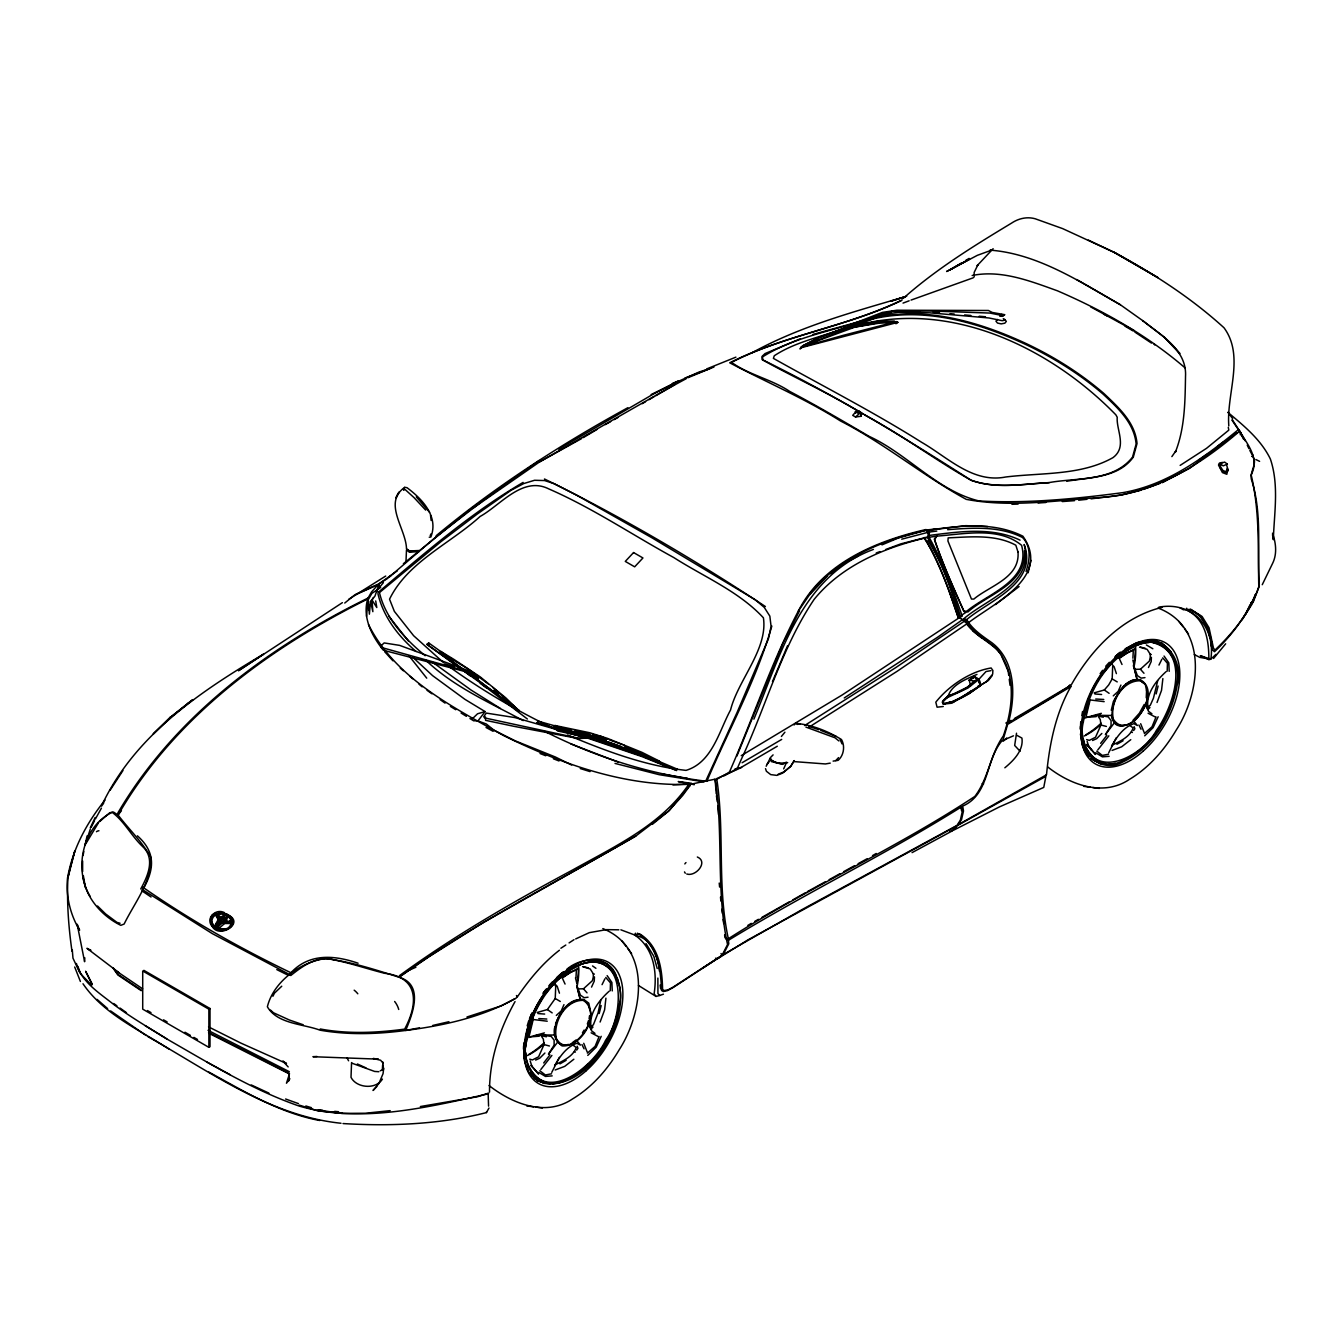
<?xml version="1.0" encoding="UTF-8"?>
<svg xmlns="http://www.w3.org/2000/svg" width="1343" height="1343" viewBox="0 0 1343 1343"><rect width="100%" height="100%" fill="white"/><g stroke="black" fill="none" stroke-linecap="round" stroke-linejoin="round"><path stroke-width="1.5" d="M208.87 1047.339L208.87 1009.181L210.012 1008.526L210.012 1046.684L208.87 1047.339L142.711 1009.147L142.711 970.989L208.87 1009.181M379.213 586.102L378.122 584.625L371.575 591.91L368.083 598.021L369.392 614.171L370.5 601.479L374.949 596.107L379.162 583.718L397.36 570.809M488.567 1106.145L488.197 1094.679M366.521 616.353L368.083 600.019L371.843 593.421L380.657 587.445M105.039 800.109C87.379 821.983 73.445 847.399 68.073 875.216C66.579 900.448 68.426 926.234 72.002 951.28M489.524 1092.111C489.288 1060.248 499.613 1029.208 515.04 1001.593M860.964 416.28L860.527 412.838L856.868 410.723L852.704 415.356L855.541 416.985L860.964 416.28L860.745 412.402L859.419 411.277L856.868 410.723L855.625 413.191M610.242 990.765L610.494 982.908L605.76 977.435M1167.185 671.181L1167.436 663.324L1162.702 657.852M67.586 877.315C65.656 895.663 70.138 914.449 79.606 930.246L77.172 924.219L84.592 961.706L84.81 957.811M525.751 1047.104L527.799 1031.139L534.732 1011.95M1112.659 666.716L1112.172 678.903L1108.68 684.964L1104.315 689.983L1094.125 692.887M351.564 1062.565L351.01 1077.321C356.449 1088.115 375.922 1089.811 382.419 1079.101M343.036 1123.554C390.813 1126.441 439.933 1124.36 486.435 1112.592L486.468 1111.769M405.989 561.727L406.476 550.009L409.414 552.208L419.05 551.57M537.183 1012.471L547.373 1009.567L555.247 998.487L555.717 986.282L553.635 983.126M1228.811 425.916C1226.293 393.784 1244.894 356.096 1224.01 327.776C1191.174 297.894 1153.704 273.67 1114.724 252.618L1157.918 277.598L1114.254 252.383M523.72 1043.041L524.005 1058.939M1080.41 728.712L1080.746 721.711M594.462 976.881L594.244 981.129L591.541 987.105M1151.404 657.298L1151.186 661.562L1148.466 667.521M575.979 977.771L576.315 971.274M1132.904 658.188L1133.24 651.691M142.123 890.829C154.445 870.13 156.325 852.687 137.406 835.816M1024.44 550.714C1026.841 584.121 988.079 593.841 967.816 612.022M847.92 325.745L849.699 326.668L884.214 313.104L892.994 311.19L929.91 310.955L989.976 313.07L1003.255 315.739L1004.799 314.698L992.292 312.466L988.381 310.485L896.839 310.233L882.301 312.399L847.92 325.745L847.819 327.155L849.599 328.078L884.114 314.531L898.081 312.248L929.608 312.818L988.935 317.972L1002.18 320.692L1004.245 320.272L1004.715 319.399L1003.271 318.694M849.599 328.078L849.699 326.668M605.928 998.168L604.585 1009.953L600.103 1022.04M1162.87 678.584L1161.527 690.369L1157.045 702.473M82.628 860.997L82.628 871.59M1186.725 608.211L1186.557 609.991C1205.829 619.274 1208.901 640.611 1208.868 659.581L1210.798 659.245L1200.289 655.636L1208.868 659.581M289.433 1073.326L288.443 1081.3L289.282 1075.072M383.729 1068.172L383.04 1073.695L378.944 1083.448L373.052 1090.482L376.795 1086.554M1070.824 686.626L1007.636 724.381L1003.187 739.456C984.99 758.745 990.328 794.149 962.696 806.085L963.485 811.004L961.554 819.549L958.163 824.736L1046.499 774.793C1049.487 744.274 1055.548 713.586 1070.824 686.626L1070.673 686.021M225.641 918.998C225.12 915.792 218.959 921.399 217.684 915.204L217.919 913.307C222.972 911.863 229.435 914.936 231.114 920.106L228.511 921.466L224.801 920.475L226.732 917.051L226.849 915.523L225.339 914.65L219.832 917.605M589.09 1018.934L589.543 1015.711M1146.25 697.756L1146.603 689.916M215.468 925.982L217.465 927.14L223.727 921.869L228.545 922.809L231.416 921.936C228.898 939.042 199.016 921.382 216.508 913.324L216.525 916.816L218.791 920.14L216.156 915.657L216.508 913.324M586.505 737.727L641.971 756.596L676.62 770.563L676.855 768.985L646.184 755.941M1016.517 733.211L1014.67 745.483L1020.092 751.257M528.789 1037.703L533.272 1019.203M1085.732 718.119L1090.197 699.636M289.282 1074.45L286.462 1083.23L289.887 1078.748M600.757 1000.35L598.055 1012.991L593.371 1024.793L590.954 1026.64L588.704 1023.467M1157.7 680.783L1153.436 698.226L1150.313 705.209L1147.896 707.056M601.16 1005.588L599.213 1013.495M1158.102 686.021L1156.155 693.928M605.827 740.513C602.419 732.304 586.354 736.686 578.799 735.863L514.94 717.582L486.284 713.083L483.749 716.658L484.571 717.901L578.195 738.146L595.856 737.391L605.827 740.513L592.968 737.559L578.816 738.616L514.067 726.345L485.612 720.352L485.394 716.843M1081.82 715.584L1082.542 711.488M554.844 1026.959C552.258 1035.369 557.714 1048.816 568.341 1044.367M977.939 686.139L980.508 685.215L980.222 682.294L978.98 679.222L974.212 676.469L978.51 679.692L980.021 685.601C969.73 693.945 956.988 701.936 943.776 703.665L943.239 701.533L949.031 695.875M1083.264 719.73L1087.897 701.08M1111.265 710.229L1113.364 701.55L1115.949 696.832M1046.147 774.877L1043.763 787.418L999.343 806.942L953.161 830.427L957.609 825.441L1045.089 776.774M83.065 855.508L83.837 851.428M83.065 876.677C85.683 897.98 102.303 916.279 120.803 925.327L124.127 924.051C134.367 903.016 151.826 881.73 150.987 857.657C142.341 841.876 128.878 829.303 118.066 815.016C174.221 717.615 268.533 648.316 367.697 599.012C362.224 617.528 371.944 635.91 383.208 650.096M605.71 740.111L605.995 738.734M231.416 921.936L230.912 925.948M771.839 626.023C756.411 679.894 728.729 729.736 706.838 781.307C650.465 774.508 595.587 757.2 544.973 731.482M528.605 1035.654L529.427 1031.709M1085.95 714.107L1086.772 710.162M857.925 412.049L858.177 410.924M1028.134 572.806L1030.971 560.333M1026.052 571.363C1029.829 560.333 1031.508 546.584 1022.543 537.519C999.511 525.818 972.634 527.749 947.621 529.696M529.83 1029.745L532.919 1018.363M1087.293 708.265L1088.82 702.574M87.094 835.917L84.995 845.318L90.317 829.084M555.549 1024.071C559.913 1012.84 568.643 997.95 582.711 999.679L587.562 1003.238M527.211 1025.817L528.806 1020.562M636.129 835.665C556.825 882.317 473.76 923.43 399.005 977.217C375.066 969.579 350.708 961.706 325.728 958.549C300.714 961.739 273.401 981.783 267.375 1006.763C277.262 1024.004 303.048 1023.819 320.037 1030.182C348.29 1035.151 377.299 1034.211 405.653 1030.45C412.704 1013.696 424.136 984.503 399.005 977.217L399.509 975.622C454.219 935.702 513.194 901.825 572.84 869.861C614.59 846.51 661.075 825.173 688.741 784.362L689.832 785.789L682.647 795.526L668.126 811.525L652.312 824.367M587.361 1023.92L588.503 1020.596M589.913 1019.505C587.798 1032.616 566.998 1056.622 556.422 1038.76C552.527 1022.443 565.588 999.662 583.567 1000.367C601.563 1013.461 581.972 1047.422 562.062 1045.912C543.848 1032.885 563.472 997.899 583.802 999.461L588.805 1003.187L591.088 1014.267M403.689 490.111L404.713 487.358L406.979 487.677C422.189 499.008 438.876 516.4 430.868 536.999L429.24 537.234M454.639 660.907L467.935 668.898L488.197 683.856M1189.713 609.789C1205.829 616.319 1211.151 634.014 1212.578 649.894L1214.458 651.724C1231.413 635.81 1246.438 616.068 1255.42 594.462L1252.196 603.88L1242.107 619.811M287.973 975.052L290.122 974.833L290.927 972.752C309.41 952.875 334.843 955.226 358.077 963.216M599.112 1036.544L595.1 1046.365L587.395 1053.13M724.213 775.818L728.947 773.165C752.701 719.412 770.966 663.157 798.346 611.048C822.571 563.187 876.459 540.776 926.099 529.511M753.876 719.16C780.619 655.3 800.848 576.315 873.403 549.438M728.947 773.165L737.072 768.951L741.689 758.493C766.215 705.797 781.425 647.93 814.16 599.347C842.313 564.731 885.809 547.054 928.231 537.25L928.416 532.231L926.737 530.032C883.056 539.987 838.233 558.067 809.644 594.076M1156.054 716.961L1152.025 726.781L1144.337 733.563M736.82 756.21L783.053 643.012L799.555 610.763M766.181 766.232L769.858 758.829L771.352 761.582L782.885 764.368M772.477 681.572L787.535 645.765M529.612 1018.665L532.029 1012.991M140.746 888.965C147.915 875.888 155.62 858.378 142.425 846.359C131.379 835.917 124.328 821.328 112.14 812.33C82.863 826.197 73.412 868.787 89.964 896.05M1090.919 694.113L1095.804 684.175M563.976 1004.648L561.24 1010.926L556.321 1015.426M1120.918 685.081L1118.182 691.36L1113.263 695.859M783.674 768.884L786.377 762.757M1179.792 607.691L1183.401 609.772L1190.788 609.353L1202.119 616.521L1209.036 627.752L1213.468 648.031L1214.928 650.113C1233.344 632.654 1250.736 611.216 1258.777 586.673C1257.955 549.203 1259.919 511.7 1251.172 474.918C1259.549 458.316 1248.251 445.641 1240.109 431.842L1238.716 431.942C1199.265 465.769 1152.63 494.593 1099.413 497.565C1055.313 500.586 1010.07 507.654 966.238 499.344C922.96 475.791 884.684 443.475 840.517 420.997C805.263 398.703 766.064 382.083 729.719 362.795C784.043 335.246 846.98 326.752 902.227 299.892M541.061 1035.621L543.344 1039.129L544.016 1044.585L538.577 1056.823L532.399 1059.946L529.713 1059.174M1098.003 716.054L1100.27 719.546L1100.958 725.019L1095.519 737.257L1089.341 740.362L1086.655 739.59M741.252 755.656L842.145 695.002L962.108 615.833C952.892 589.04 943.088 562.062 929.087 537.267L929.39 532.029L927.744 529.847L898.601 537.871L881.965 544.889M215.669 925.377L216.861 922.826M601.211 1036.326L596.174 1047.204L587.764 1055.397M1158.153 716.759L1153.117 727.621L1144.689 735.813M551.772 1072.369L559.326 1057.344M1108.714 752.785L1116.251 737.777M860.745 412.402L855.541 416.985M90.3 827.775L95.185 817.467M210.717 916.514C208.098 948.678 258.125 918.83 218.624 912.401M430.213 535.538L430.985 533.91M1245.062 615.128L1250.148 604.551M705.78 780.988L737.122 712.344L768.381 638.949L771.083 626.392L769.841 616.118L764.234 607.355L755.253 599.784L651.976 537.821L577.137 495.449L554.155 483.681L544.587 480.559L534.564 480.274L523.72 483.564L510.995 490.346L477.067 514.184L441.192 541.481L379.448 592.582C385.575 618.653 405.183 639.067 425.194 655.72M1262.252 584.709L1272.576 563.439C1277.294 553.887 1275.951 542.908 1272.509 533.205M602.05 984.654L604.921 978.812M1158.975 665.07L1161.863 659.245M894.958 322.253L878.523 323.26L854.971 327.104L802.56 346.326L847.786 328.296L878.943 322.605C881.159 320.003 898.752 323.713 894.27 321.044L876.727 321.481L854.047 325.896M272.898 996.288L274.459 993.165L281.745 986.215M1144.303 704.353L1139.384 713.217L1132.955 720.402M91.156 827.389L94.564 820.657M635.44 933.217L634.567 934.946L620.886 929.826M800.932 347.249L800.025 348.979L801.872 347.518L897.846 322.354L896.57 321.598L843.488 335.28L800.932 347.249L801.872 347.518M535.488 1010.205L542.673 997.496M689.832 785.789L690.655 784.245L715.08 779.175L716.222 793.797M85.885 843.673L98.392 822.906M992.192 675.613L988.314 680.548L980.508 685.215M370.5 601.479L372.867 611.669L372.045 600.019L373.421 597.534M95.42 818.961L101.413 808.15M555.213 1064.764C563.17 1060.802 573.092 1056.505 576.197 1047.54L573.293 1045.307M1112.155 745.18C1120.112 741.235 1130.034 736.921 1133.139 727.956L1130.218 725.74M102.32 804.256C135.223 735.343 199.889 691.779 263.564 654.142L238.466 670.745L342.398 602.654M486.435 1112.592L488.986 1108.042M224.801 920.475L226.128 921.449L227.857 916.295L230.811 919.451L230.392 922.07M554.609 1065.805C559.796 1056.572 566.444 1046.869 576.852 1043.242L580.445 1045.089L576.986 1040.909M1111.551 746.221C1116.721 737.005 1123.369 727.302 1133.794 723.659L1137.387 725.522L1133.928 721.325C1144.404 712.092 1156.155 689.446 1140.744 679.894C1113.364 673.716 1096.123 744.458 1133.928 721.325M1116.889 695.271L1124.444 685.585M794.284 760.608L790.876 766.148L783.909 771.872L778.151 774.24M582.442 1032.801L584.121 1030.064M794.015 760.877L790.507 766.551L782.734 773.064L776.875 775.381L770.714 774.609L766.4 771.268L765.51 768.649M659.933 995.448L656.039 996.422L654.125 993.736C657.382 972.416 653.907 947.789 634.567 934.946L639.419 933.704C658.859 945.472 662.217 968.891 662.586 989.556L664.349 990.563L668.26 989.724L673.514 986.887L722.047 955.309L727.553 944.532C715.735 890.392 723.726 833.885 715.08 779.175M1096.643 682.563L1098.624 679.457M1240.227 434.712L1241.117 433.302L1232.354 419.872M586.74 736.434L554.323 726.58L555.012 725.505L589.745 732.741L607.472 738.365L641.954 752.332L659.379 761.095L659.396 762.119L658.909 762.841L640.628 754.447L589.174 736.333M554.693 727.537L555.012 725.505M122.935 770.563L110.21 790.07M658.909 762.841L659.379 761.095M221.897 919.149L224.919 920.442M587.546 737.559L641.484 755.656L676.1 770.127L676.855 768.985M101.632 806.102L103.814 802.829M580.713 735.914L536.965 722.937L538.174 721.174L569.214 729.887M798.346 611.048L809.141 595.335L827.17 576.164M218.59 918.897L215.686 924.051L215.434 927.476C210.465 924.538 210.817 916.53 216.559 914.701M217.566 925.025L222.737 921.449L219.379 919.502L217.197 924.253L219.329 925.579M382.386 1069.481L382.621 1065.234M1220.686 463.301L1220.434 466.709L1223.255 470.923L1226.394 471.443L1227.233 468.254M224.147 915.842L220.638 918.276L223.861 920.056L225.12 916.06L220.605 918.176L218.506 915.204L221.343 913.979L226.077 915.271M384.232 650.482L467.633 672.205L477.907 678.685L478.947 677.174L471.108 672.625M551.906 1055.413L540.826 1069.498M1108.848 735.83L1097.768 749.931M576.684 1050.108L577.926 1048.329L577.188 1046.214M1171.868 456.603L1175.847 450.946L1175.293 452.339C1184.895 428.35 1185.063 401.91 1185.516 376.426C1187.094 349.734 1160.637 335.045 1142.641 320.574L1164.297 337.211L1179.876 353.528L1164.515 337.345M1133.626 730.525L1134.869 728.762L1134.13 726.63M690.655 784.245L669.318 810.484L635.121 836.555L483.178 922.574L428.753 956.871L399.005 977.217M592.985 1027.026L592.364 1027.899L591.205 1026.354M1149.927 707.442L1149.306 708.332L1148.147 706.771M517.122 997.228C529.075 979.769 542.589 963.2 559.427 950.223M219.379 919.502L220.017 921.097L218.439 925.579M477.907 678.685L478.947 677.174M557.379 1042.453L548.464 1054.205L554.105 1045.156L554.139 1040.154L551.234 1036.443L542.035 1034.949L554.944 1035.033M1114.321 722.87L1105.407 734.638L1111.047 725.573L1111.081 720.587L1108.176 716.86L1098.977 715.366L1111.886 715.466M474.23 720.755L477.94 720.939L485.092 711.589L464.947 699.35L432.58 675.63L413.023 657.449M543.16 993.165L546.551 988.75M543.697 1062.951L549.959 1054.876M1100.639 743.367L1106.901 735.309M99.617 821.614L109.706 812.767L113.416 812.028L118.066 815.016L121.441 810.668M1225.655 643.801L1213.552 658.473M544.67 994.391L556.187 980.961L570.523 969.495M1101.596 674.824L1111.937 662.636M766.903 764.486L769.103 761.8M383.393 582.627L376.191 591.39L379.448 592.582M781.408 736.451L784.9 732.204M949.87 592.381L958.298 617.679L962.108 615.833M997.463 319.433L995.969 321.212L997.496 323.059L1001.173 323.881L1004.833 323.193L1006.327 321.413L1004.799 319.567M978.98 679.222L986.014 671.534L990.933 670.644M912.065 852.62L951.902 831.099L956.367 826.146L747.967 939.848L717.649 958.684L715.534 958.197M344.748 603.041L354.317 595.251L378.122 584.625M1068.592 686.609L1069.884 684.846M715.299 780.132L730.928 771.318M548.817 985.812L563.372 971.677M1105.742 666.229L1109.352 662.3M959.456 617.344L962.562 620.046L963.72 618.821C986.904 598.709 1034.983 583.819 1024.138 544.486C1038.374 583.231 989.707 600.136 966.691 619.593L963.72 618.821M977.351 678.786L967.329 687.163L950.794 695.305M835.715 760.625L838.569 757.62M885.725 549.472L900.918 543.831L924.001 537.939C939.982 561.458 948.645 590.702 958.298 617.679L959.036 618.25C949.333 590.685 939.193 562.868 924.42 537.569L927.425 537.234L928.819 535.068L926.737 530.032M958.298 617.679L960.396 616.202C951.633 589.09 942.148 561.727 927.425 537.234L928.231 537.25M584.507 1067.886L588.637 1063.656M844.831 327.961L819.7 337.647L802.174 346.074L819.532 337.043L852.251 325.275M773.098 754.884L770.127 757.888L770.496 759.366C775.062 763.126 782.046 764.872 787.686 762.639M544.905 1053.03L539.718 1058.234L535.639 1060.08M1101.848 733.446L1096.66 738.667L1092.581 740.497M231.768 923.48L224.6 923.497L219.715 927.711L217.532 928.685L216.105 927.56M471.913 719.21L477.554 713.771L485.092 711.589M516.535 997.832C483.027 1017.037 443.778 1025.649 405.653 1030.45L419.503 1027.831M1251.676 456.419L1253.053 455.109M1212.074 658.02L1215.952 654.343M903.235 298.381C936.037 269.171 973.876 245.87 1011.43 223.207C1018.43 218.473 1026.975 216.441 1035.218 218.775L1062.682 228.629L1114.724 252.618L1088.35 240.095M993.132 248.707L977.15 265.679L977.989 264.605L974.162 272.444L974.162 277.044M609.101 991.252C598.81 1000.569 587.596 1014.804 591.524 1029.409L588.57 1024.508L591.642 1030.87L594.983 1033.388M1166.043 671.685C1155.752 681.002 1144.538 695.238 1148.466 709.826L1145.495 704.924L1148.567 711.303L1151.925 713.804M794.099 724.951L795.795 723.39C811.608 724.649 828.127 731.196 841.49 739.54C845.2 746.036 843.857 755.404 838.133 760.339L833.113 761.112M978.51 679.692L968.018 687.969L946.513 698.024M389.235 577.037L436.542 536.445L482.238 501.275M578.867 988.868L583.466 988.801L592.431 980.659L593.304 976.898L593.304 973.809L590.198 968.958L582.593 966.691M1135.809 669.301L1140.408 669.234L1149.373 661.075L1150.246 657.315L1150.229 654.226L1147.14 649.374L1139.535 647.125M1118.366 656.66C1126.861 649.139 1137.487 643.23 1149.004 642.592M1004.849 767.793C1013.529 760.591 1023.769 750.401 1021.922 738.062L1016.617 735.209M1116.033 655.888L1120.314 652.11M378.76 591.894C424.791 552.913 470.94 512.959 523.099 482.422M573.847 1059.241L564.715 1066.376L555.146 1069.985M1130.789 739.674L1121.64 746.809L1112.088 750.418M439.916 652.413L440.974 651.523L453.917 659.379L480.257 676.906L505.807 697.873L518.801 710.615L518.045 711.219L504.162 699.653L439.916 652.413L462.915 669.2M440.386 653.437L441.427 652.564L452.994 659.866M403.387 563.691L472.249 507.973L539.298 460.515M404.713 487.358C382.486 502.954 406.157 528.756 406.493 548.884L409.514 550.949L419.15 550.529M527.379 719.009L479.266 682.076L426.923 644.355L428.669 642.911L446.715 655.753M980.021 685.601L968.991 693.71L952.388 701.55M1003.725 740.715L1006.612 738.398M518.045 711.219L518.683 709.591M436.173 535.723C495.449 486.418 560.367 444.667 627.903 407.684M389.688 576.651L391.199 575.459M830.36 573.73L844.73 562.818M995.499 604.551L1019.102 586.572M1002.969 741.067L1006.78 738.197M1198.409 460.599L1206.685 454.454M1218.252 445.842L1223.221 442.149M895.915 323.781L897.846 322.354M485.444 498.908L493.502 492.965M496.725 490.581L506.395 483.446M974.212 676.469L968.924 680.347L974.078 677.325M572.202 1042.789L576.029 1039.986M562.297 978.157L570.305 972.332L576.785 969.797M1119.239 658.574L1127.247 652.748L1133.727 650.213M472.602 508.443L539.768 461.774L674.874 384.467M968.269 693.022L971.19 690.94M290.743 975.555C302.83 965.852 317.435 955.242 333.853 959.876C351.06 963.284 367.68 969.042 384.686 973.306C419.436 977.301 418.093 1003.96 404.646 1029.124C376.695 1032.851 348.055 1034.177 320.222 1028.973M724.565 935.081L725.64 938.455L728.342 938.74C808.335 887.673 895.596 848.692 974.833 796.433C988.532 778.688 990.211 754.296 1003.322 735.947C1013.159 707.778 1017.037 672.407 996.153 648.3C985.796 639.234 972.55 632.62 965.399 620.5L962.411 619.744L937.8 637.086L844.243 697.957M348.827 599.213L385.71 576.046M965.399 620.5L895.596 667.706L804.625 725.539M566.142 1060.332L559.947 1063.857M1123.084 740.765L1116.889 744.274M979.97 686.223L951.683 703.212L943.004 704.152L942.383 701.701L948.326 695.64C952.153 684.309 966.708 678.853 976.965 674.421M566.628 969.461C581.083 956.636 609.487 954.705 616.521 976.495M1125.182 648.787L1136.547 642.726L1151.119 640.04M1125.568 684.342L1132.35 680.431L1136.195 679.961L1139.653 680.095L1144.488 683.671M855.189 411.697L856.851 412.301L858.714 411.059M212.16 914.936L216.408 912.77M560.887 948.242L565.806 945.036M569.079 942.904L573.998 939.68M561.727 977.62L578.363 968.018M1118.652 658.053L1135.305 648.451M1180.161 465.383L1206.534 448.327L1228.811 430.129L1228.291 427.326M961.638 615.144L966.658 611.938L964.106 611.653C953.715 588.2 942.4 563.556 934.342 539.03L936.793 536.126C964.324 534.111 998.688 526.422 1021.587 545.308C1031.105 580.629 988.012 593.606 966.775 611.166L963.905 611.3C953.48 588.268 942.736 563.808 934.56 539.701L936.793 536.126L929.087 537.267M702.238 968.404L721.443 955.947L672.759 987.776L667.471 990.63L663.308 991.537L661.528 990.462C660.79 971.342 657.852 939.345 635.34 935.433M387.942 578.229L379.162 583.718L355.677 594.395M809.158 727.067L897.191 671.265L967.212 623.605L962.562 620.046M728.41 940.301C804.793 893.565 885.574 854.467 961.47 806.874L962.243 811.76L960.312 820.288L956.904 825.441L802.694 909.211L723.239 954.571L728.779 943.793L728.41 940.301L725.64 938.455L724.767 935.013M915.422 311.61L919.67 311.475M1069.565 686.021L1014.385 718.555M558.688 449.183L652.967 394.305L673.279 383.695L674.304 385.122L686.273 378.642M962.024 262.64L949.652 270.027L969.528 259.132L946.63 271.504L977.385 255.321L991.923 250.033L990.076 250.134C1037.568 253.693 1079.839 281.661 1120.381 304.76M965.567 260.525L969.092 258.41M583.248 437.617L596.812 429.592M742.091 762.74L781.693 739.422M747.85 925.394L751.274 923.38M642.189 403.689L645.58 401.691M648.988 399.694L654.075 396.705M777.295 746.238L741.386 767.273L734.487 769.489M734.52 769.724L738.029 767.676M581.553 438.607L539.768 461.774M872.514 855.625L876.19 853.493M655.77 395.732L674.304 385.122L673.968 383.343L672.323 383.611L677.627 381.429M754.8 921.365L758.426 919.317M762.052 917.269L789.231 901.892M792.857 899.844L805.548 892.675M368.083 598.021C268.751 646.839 174.741 715.987 117.915 812.868L118.066 815.016M1167.436 479.686L1162.165 482.624L1189.747 468.254L1236.769 432.782M605.29 424.589L610.645 421.601M614.221 419.62L617.797 417.623M952.808 702.507L986.45 681.606L992.678 674.136L992.88 670.476L991.117 667.975C970.368 671.382 948.981 685.585 935.802 702.171L937.078 707.19L943.273 706.502M807.361 891.651L825.475 881.68M829.101 879.682L840.03 873.655M843.605 871.691L854.551 865.664M858.093 863.7L867.158 858.714M673.968 383.343L699.015 372.045L710.615 368.318M515.024 998.672L501.073 1005.941L466.961 1017.004M1005.84 723.054L1010.977 720.352M651.154 394.54L673.279 383.695M846.594 561.878L857.791 556.187M752.466 352.537C800.21 326.231 853.057 312.063 904.997 296.736M572.152 968.387L578.632 965.298M575.694 938.908L589.342 932.646L606.415 929.641L618.804 929.809M1252.65 602.688L1250.988 602.789L1252.465 602.117M673.548 383.091L678.517 380.858M687.935 377.736L709.003 368.989M741.638 767.441L716.709 778.604C724.935 831.552 716.893 886.498 728.342 938.74M408.86 970.301L415.91 967.229M1006.176 738.952L1013.461 735.83M684.98 378.054L713.939 367.059M706.804 368.872L735.897 357.154M909.144 300.798L903.05 303.098M672.524 384.534L674.304 385.122M947.873 703.363L950.643 702.255M901.388 300.58C846.862 326.651 784.9 334.995 731.515 362.358C748.84 374.831 771.755 379.364 789.802 391.468C816.729 405.636 842.984 421.047 869.24 436.408C907.868 454.219 937.196 490.783 978.98 500.939C1027.009 503.675 1075.172 498.891 1122.782 492.646C1166.966 485.058 1203.731 457.929 1237.658 430.247L1239.169 430.213L1241.117 433.302M872.648 317.519L880.303 314.564M911.058 300.077L973.255 277.8M876.224 552.997L880.018 551.587M949.837 702.003L944.532 703.749L942.501 702.624L943.592 700.072L948.947 695.355C958.264 693.072 967.984 688.523 974.162 681.102L970.015 680.229M1143.111 489.44L1160.268 483.295M800.21 338.872L764.99 353.595L762.035 356.449L762.052 359.538C834.272 394.825 903.302 436.844 970.955 480.156C995.952 489.44 1022.98 483.866 1048.799 482.641C1076.952 477.487 1112.894 481.986 1132.518 457.157L1136.128 444.046C1134.214 422.86 1117.779 407.953 1103.241 394.254C1080.024 374.227 1053.902 357.943 1026.27 344.748C977.956 322.135 923.396 306.288 870.146 319.567M1086.873 717.313L1101.344 713.334M529.931 1036.88L544.402 1032.901M663.425 994.189L659.849 995.415L657.936 993.619L657.869 978.09M786.662 762.169C781.609 764.402 775.28 763.093 770.932 759.937L770.798 758.694M906.726 296.199L891.164 301.117L904.964 296.853M841.927 329.27C819.247 337.294 794.552 342.364 774.29 355.744L773.4 358.38C822.621 385.995 873.571 411.999 921.583 442.283C947.705 457.291 972.617 483.43 1005.605 477.017C1041.362 472.568 1080.914 475.758 1113.045 457.594C1127.398 446.816 1116.184 430.012 1117.225 417.27L1115.865 414.836C1051.267 348.508 952.976 300.614 859.235 324.788M812.633 334.541L869.475 318.744M1250.988 602.789L1253.204 602.134L1259.298 586.169C1256.863 550.999 1262.521 515.276 1251.861 480.828C1248.352 472.652 1258.492 463.285 1252.566 456.284M1162.115 607.338C1121.674 617.109 1091.104 649.811 1071.227 684.947C1050.914 698.528 1029.443 710.598 1008.324 722.954C1015.761 696.396 1015.862 661.041 991.99 642.827C982.673 636.179 972.55 629.682 966.691 619.593M637.388 933.184C650.415 940.469 658.322 956.233 659.43 971.207M1222.197 462.294L1219.259 464.292L1219.797 466.558L1220.921 469.194L1225.185 472.77L1228.291 470.671L1226.713 465.316M901.69 539.181L928.416 532.231M845.771 328.263L851.546 326.769M226.816 929.188L217.532 928.685M580.243 964.526C627.45 948.594 624.075 1016.164 605.609 1040.288C594.076 1065.687 545.846 1105.809 527.648 1064.529M1141.197 490.128L1121.355 495.047L1091.003 498.857M432.698 1025.464L448.965 1021.721M830.226 763.126L825.391 763.949L793.646 761.565M858.546 322.219C826.214 331.939 791.38 338.705 762.572 356.885L762.824 360.008C795.744 378.39 830.679 393.902 862.894 413.946M1086.437 717.38L1096.257 716.625M529.495 1036.947L539.315 1036.192M1108.479 754.212L1102.334 755.421L1096.761 751.14M551.553 1073.779L545.392 1075.004L539.819 1070.724M857.959 325.829L862.072 325.023M866.201 324.234L876.492 322.219L894.32 322.068M1125.283 724.784C1118.316 727.956 1111.383 721.846 1111.601 714.711M1002.818 316.293L999.796 316.243M1091.574 716.239L1100.051 714.728M534.632 1035.806L543.109 1034.311M887.639 312.885L891.265 312.264M928.366 530.2C959.573 525.617 993.786 521.604 1022.896 536.21C1051.552 577.104 994.122 603.007 968.504 622.682L966.675 623.907C975.656 636.481 991.117 641.904 1000.653 653.873M972.164 275.5C1001.341 269.557 1030.45 281.14 1057.445 290.81C1103.107 310.535 1147.157 335.246 1184.962 367.781M871.355 318.425C924.286 305.65 978.443 321.38 1026.488 343.724C1054.339 356.885 1080.527 373.388 1103.896 393.482C1118.434 407.349 1135.137 422.206 1137.034 443.543L1133.307 457.124C1118.232 478.058 1089.693 477.235 1066.745 481.264M380.254 1070.807L383.426 1069.397L382.873 1062.028M926.217 530.569L965.852 525.65L987.693 526.557M420.359 1106.548L477.604 1096.727L488.499 1093.084M929.39 532.029L936.81 531.073M1109.083 764.184L1115.278 763.361M552.141 1083.751L556.271 1083.213M929.96 535.337C959.725 531.576 992.108 526.792 1020.076 540.155M1144.975 677.627L1141.097 678.131L1137.37 675.579L1133.845 666.044L1137.135 679.759L1133.794 667.001M588.033 997.211L584.155 997.698L580.428 995.146L576.902 985.628L580.193 999.343L576.852 986.585M1221.845 462.747L1219.478 463.016L1218.504 465.047L1222.432 472.585L1226.847 474.28L1227.636 469.076M1074.551 500.654L1062.263 501.56M1078.664 500.2L1086.89 499.311M927.744 529.847L935.181 529.041M390.175 1110.644L365.414 1113.246L341.827 1113.397L317.804 1110.023M796.97 724.381L799.874 724.095M1047.708 766.954C1070.371 784.816 1103.157 797.104 1129.463 779.376C1149.239 767.508 1164.666 749.595 1176.334 729.887C1200.474 692.652 1208.734 627.399 1158.035 608.01M489.037 1085.53C512.17 1103.577 545.51 1117.208 572.521 1098.943C592.297 1087.091 607.741 1069.162 619.392 1049.471C642.844 1012.84 652.161 948.662 602.839 928.584M418.596 550.932L409.766 551.436L407.349 549.421M1049.252 482.657C1023.366 484.051 996.288 489.037 971.157 480.29C934.913 459.894 901.472 434.511 864.607 414.953M1109.133 756.31L1102.402 756.848L1095.67 752.785M552.191 1075.877L545.459 1076.431L538.728 1072.352M1038.089 503.004L1045.912 502.483M672.91 784.9L690.42 783.842L694.23 784.732M316.982 1056.471L312.919 1056.706L378.34 1059.14L373.32 1058.502L380.657 1060.265L382.889 1062.968M585.833 736.635L596.292 736.518M949.652 831.199L951.902 831.099M898.534 311.576L911.595 311.526M1011.917 504.296L1018.112 504.078M1158.908 607.12C1191.409 601.379 1215.365 625.553 1210.966 658.423M688.741 784.362C623.857 786.427 561.24 763.798 503.776 735.679C453.43 707.425 395.446 678.484 368.502 624.545M1104.181 701.65L1091.053 700.056M547.239 1021.217L534.111 1019.622M1095.737 699.015L1103.745 699.468M538.812 1018.582L546.802 1019.035M378.844 1071.714L374.647 1071.445L351.832 1063.152M1094.864 693.978L1101.613 694.499M537.922 1013.562L544.67 1014.066M933.301 312.214L939.563 312.751M950.005 313.674L954.168 314.027M964.61 314.95L970.871 315.487M979.215 316.226L985.477 316.763M318.862 1109.956L322.807 1110.308M334.642 1111.366L338.587 1111.719M342.264 1113.179L318.073 1110.93L299.204 1105.104M1105.272 764.268L1100.018 763.68L1091.087 758.661M543.076 1083.247L550.076 1084.036M1152.848 642.642C1191.896 652.849 1172.875 708.013 1156.407 730.407C1143.917 754.094 1098.943 780.367 1084.59 744.945M582.577 736.568L557.412 730.861M691.561 783.288L678.232 781.576L690.42 783.842M1083.667 786.343L1090.499 787.25M1092.799 787.535L1099.363 788.408M526.725 1105.927L533.557 1106.833M535.857 1107.102L542.421 1107.975M403.219 489.423L405.351 489.725L414.047 497.632L425.664 510.088M340.988 1123.252C269.154 1115.815 209.122 1071.009 147.881 1036.628M1152.999 640.326L1156.759 640.863M89.158 949.971L90.888 950.24L86.942 948.309L119.309 972.92M1140.492 647.057L1145.478 648.417M583.55 966.624L588.536 968.001M1210.798 659.245L1199.853 657.399L1194.28 654.528M662.082 773.988L687.633 778.386M704.034 781.844L659.262 774.71L615.027 763.412M1099.783 716.44L1103.325 717.196M542.841 1036.007L546.4 1036.779M319.835 1120.515C279.713 1113.112 244.141 1091.339 208.803 1072.05M1001.29 314.463L1002.801 314.799M1155.064 716.893L1148.08 713.234M598.122 1036.477L591.138 1032.801M555.381 726.462L570.909 730.004M598.256 736.971L606.129 738.801M982.237 783.624L983.563 783.959M575.039 730.575L590.064 734.436M1100.958 725.019L1106.38 726.429M544.016 1044.585L549.438 1045.996M460.061 669.25L468.321 671.483M120.081 923.245L116.959 922.389L105.56 913.895L97.519 906.005M554.323 726.58L588.251 735.309L641.098 753.692L658.893 761.834M536.965 722.937L583.668 736.35M1150.229 654.226L1151.304 654.545M593.304 973.809L594.361 974.111M697.336 857.002C708.684 861.786 695.808 877.029 686.76 873.991M224.65 912.753C214.041 906.945 203.078 922.523 215.233 928.298C222.921 934.61 238.601 926.166 230.677 916.681M305.835 1105.977L311.425 1107.673M1259.6 461.354L1255.856 459.524M1090.65 306.875L1134.315 330.697M590.517 736.384L606.012 741.185M580.226 768.532L590.047 771.604M592.548 734.386L607.691 739.305M226.128 921.449L227.454 921.886M444.751 663.778L454.488 667.068M809.09 726.412L818.743 729.685M805.901 727.083L835.01 737.794L838.905 740.967M303.199 1024.759L289.349 1019.992L273.502 1012.773L270.447 1010.054M544.452 478.981C620.634 516.216 694.684 559.729 765.392 606.532M609.537 739.959L622.447 744.593M285.589 1098.994L298.431 1103.61M477.94 720.939L486.317 723.978L493.939 730.172L515.343 740.9L555.297 756.965L571.665 765.057M607.959 741.789L621.322 746.658M630.891 750.133L642.357 754.313M426.923 644.355L457.845 666.464M570.825 743.904L618.116 762.119M820.674 730.34L836.269 736.468M540.037 753.507L545.728 755.756M553.333 758.745L559.024 760.977M1131.36 732.069L1132.384 732.506M574.418 1051.653L575.442 1052.073M471.141 671.685L399.643 645.379L384.148 642.928L380.791 646.033L381.026 647.36L467.414 671.433L477.856 678.249M536.948 1080.595C588.553 1102.435 648.669 998.336 606.264 963.535C555.012 947.99 498.857 1044.585 538.459 1081.3M1146.368 644.976L1152.831 648.736M357.372 1063.975L365.917 1067.87M251.259 1084.943L268.902 1093.118M288.812 1073.661L208.702 1033.203M288.51 1072.839L208.534 1032.414M649.072 757.2L659.396 762.119M560.098 731.448C521.034 713.267 483.53 691.561 448.646 666.246M567.468 734.974C605.441 750.855 644.841 765.879 686.038 770.378C712.327 762.388 718.975 731.23 730.558 709.96C737.928 680.213 768.112 649.105 763.412 617.814C738.768 591.256 703.967 576.852 673.833 557.58C632.117 534.766 592.481 507.923 548.8 488.919C522.612 475.758 500.536 505.203 480.156 516.434C450.476 543.512 407.701 561.81 389.537 599.196L394.355 611.367L413.61 635.692L443.643 662.754M290.927 972.752C239.591 948.04 189.783 919.955 143.013 887.354M289.366 1071.714L208.031 1030.333M276.792 969.596L286.982 974.665M290.122 974.833L212.295 933.62L142.207 889.452M1103.711 314.178L1107.253 316.008M523.266 720.603C489.356 702.423 453.38 686.726 425.278 659.715M662.384 989.472L660.571 988.532L660.168 985.057M223.039 922.842L220.017 921.097M208.534 1026.875L240.867 1043.091L286.495 1063.522L282.819 1061.054L288.174 1066.913M486.032 727.486L493.183 731.331M206.923 1062.095L230.14 1074.719M1076.717 279.562L1120.431 304.811L1142.759 320.675M226.665 913.878L230.073 916.195M143.852 970.334L210.012 1008.526M147.428 1010.557L151.004 1012.622M163.527 1019.841L167.103 1021.905M184.981 1032.23L190.353 1035.335M193.929 1037.4L197.505 1039.465M168.714 1048.917C138.917 1029.527 103.478 1013.931 82.997 983.764M1125.031 326.198L1133.156 330.966M1112.172 678.903L1117.225 681.908M555.247 998.487L560.283 1001.475M145.195 1025.666L166.817 1038.945M450.392 706.418L455.73 709.725M461.069 713.032L466.407 716.339M469.966 718.539L473.525 720.755M638.445 985.46L656.039 996.422M500.419 708.466L470.957 689.983L432.849 662.418M1134.818 332.04L1151.471 343.086M146.236 1035.571L110.646 1010.943M142.61 988.817L116.505 971.157M1190.553 609.386L1200.189 615.631L1207.156 626.795L1210.228 638.613M141.116 989.925L117.798 974.279L113.349 967.984M141.267 990.698L117.865 974.968L112.963 967.967M142.61 891.316L151.054 897.006M1104.315 689.983L1109.117 693.324M547.373 1009.567L552.174 1012.891M1161.846 642.911L1171.062 651.825M449.989 658.087L453.262 660.42M427.04 690.319L431.959 693.811M440.135 699.636L445.053 703.111M592.548 965.936L595.906 968.303M113.685 1003.506L116.891 1005.789M120.081 1008.089L126.477 1012.689M464.712 669.838L517.911 710.195M480.223 683.318L486.636 688.069M464.242 671.282L470.638 676.083M107.591 1008.593L97.065 999.377M493.67 690.369L498.454 694.046M503.256 697.722L506.445 700.173M1228.174 412.62C1244.172 425.983 1261.127 439.9 1270.377 459.021C1279.191 485.125 1274.188 512.942 1273.332 539.685L1272.493 534.598M856.851 412.301L858.53 413.627M972.836 630.723L982.035 638.16M511.179 704.001L517.508 709.121M535.555 1079.419L528.068 1071.21L524.408 1060.567M223.861 920.056L224.701 920.761M400.248 668.092L403.37 670.761M409.632 676.117L412.754 678.803M418.999 684.158L422.122 686.827M517.408 709.373L492.73 687.415M416.095 651.489C398.317 636.297 383.175 616.722 377.92 593.572M959.96 617.528L962.411 619.744M416.296 496.876L429.575 512.271M91.727 985.309L80.647 973.86L77.844 966.372M1111.249 663.627L1114.136 666.766L1116.402 673.615M555.263 984.251L557.194 986.333L559.46 993.182M384.602 651.64L392.945 660.823M1140.408 669.234L1143.984 673.263M583.466 988.801L587.042 992.846M1153.838 343.741L1154.745 344.95M1086.991 744.861L1095.552 754.447L1087.075 744.61M531.207 1065.771L538.61 1074.031L531.14 1065.368M642.206 753.927L625.183 746.758L624.294 745.247M1086.89 744.341L1091.641 750.183L1088.501 745.852M1231.967 420.107L1241.083 433.638M408.876 655.686L426.738 678.165M388.832 616.236L408.373 640.997M1178.885 621.423L1183.082 626.879M1184.476 628.725L1188.521 633.98M621.96 940.99L626.14 946.446M627.534 948.309L631.579 953.564M1227.955 412.251L1232.673 418.714M1086.101 753.188L1088.3 756.31M1164.045 656.039L1168.83 662.871L1169.199 671.332M607.12 975.606L611.888 982.455L612.257 990.916M927.828 540.507C942.937 563.808 951.331 590.719 959.607 617.025M372.045 600.019L376.795 607.54L375.704 600.925M645.983 943.541L653.789 956.233L657.214 968.504M516.451 995.516L517.055 996.506M721.023 953.53L722.047 955.309M1140.677 723.726L1144.118 732.388M583.735 1043.293L587.176 1051.972M1242.124 435.367L1244.978 440.672M223.727 921.869L224.6 923.497M1249.829 450.425L1251.844 454.236M347.132 1058.049L348.576 1060.785M1138.898 725.002L1141.013 729.266M581.955 1044.569L584.071 1048.849M1247.227 445.121L1248.956 448.663M79.757 972.601L72.975 958.18L72.287 949.921M1119.726 659.497L1122.009 664.483M562.784 979.081L565.067 984.066M440.974 651.523L441.427 652.564M840.164 739.64L841.994 743.854M1001.408 655.619L1008.207 671.248L1008.727 675.26M1085.01 751.627L1082.559 745.885L1080.427 734M74.688 966.994L80.395 981.464M979.299 682.462L977.62 679.105L974.078 677.157L969.26 680.431L970.603 685.753M76.417 963.485C81.52 982.035 99.416 993.031 113.685 1004.43C130.926 1017.406 149.661 1028.201 167.942 1039.616C210.431 1063.958 252.652 1089.912 299.12 1106.044C360.344 1124.074 428.988 1107.001 488.583 1093.756M367.697 599.012L369.09 610.209M1087.125 741.353L1088.888 746.859M530.183 1060.92L531.946 1066.443M1132.854 660.034L1133.727 663.61M575.476 977.822L576.785 983.177M1083.113 738.482L1084.221 743.334M617.327 978.191L618.687 984.301M588.939 1006.092L589.661 1009.483M960.833 806.539L961.554 810.652M83.333 875.636L85.465 887.757M716.423 795.811L717.313 801.771M1009.248 679.289L1010.037 685.316M721.829 909.194L722.366 913.307M723.155 919.451L723.692 923.564M430.499 515.208L431.153 520.463M1210.681 642.323L1211.117 646.033M719.227 883.056L719.596 887.068M720.503 897.057L720.855 901.052M525.751 1052.727L526.171 1058.049M717.901 805.733L718.555 814.597M428.669 642.911L428.82 645.076M538.174 721.174L538.308 723.323M685.316 873.185A5.355 3.811 -73.2 0 1 684.51 871.909M684.846 863.935A5.355 3.811 -73.2 0 1 685.988 862.592M96.478 831.737A13.145 7.588 60 0 1 98.946 830.763M1238.565 430.431A13.178 3.391 67 0 1 1242.275 436.374M1240.126 432.748A13.95 3.593 67 0 1 1243.333 438.926M1167.923 648.535A67.553 38.997 -60 0 1 1169.887 651.103M1100.135 762.942A67.553 38.997 -60 0 1 1091.087 758.241M1089.576 756.831A67.553 38.997 -60 0 1 1082.794 745.382M1080.444 729.685A67.553 38.997 -60 0 1 1080.544 726.177M1100.135 673.699A67.553 38.997 -60 0 1 1102.62 670.325M1114.875 656.845A67.553 38.997 -60 0 1 1119.256 653.101M1149.893 640.46A67.553 38.997 -60 0 1 1161.98 643.616M1135.59 647.057A67.553 38.997 -60 0 1 1134.231 665.893M1101.294 724.146A67.553 38.997 -60 0 1 1084.221 736.014M1135.305 649.072A69.97 40.408 -60 0 1 1133.341 666.162M1101.126 723.155A69.97 40.408 -60 0 1 1085.832 734.772M609.907 966.96A67.553 38.997 -60 0 1 613.818 972.08M543.193 1082.508A67.553 38.997 -60 0 1 534.145 1077.825M532.634 1076.415A67.553 38.997 -60 0 1 529.595 1072.688M527.9 1069.817A67.553 38.997 -60 0 1 526.456 1066.644M523.501 1049.252A67.553 38.997 -60 0 1 523.602 1045.744M529.411 1019.287A67.553 38.997 -60 0 1 531.778 1013.495M543.193 993.283A67.553 38.997 -60 0 1 545.678 989.892M549.589 985.057A67.553 38.997 -60 0 1 552.309 982.018M556.506 977.754A67.553 38.997 -60 0 1 562.331 972.668M589.543 960.178A67.553 38.997 -60 0 1 605.038 963.183M578.648 966.641A67.553 38.997 -60 0 1 576.902 987.357M544.368 1043.712A67.553 38.997 -60 0 1 527.279 1055.598M578.38 968.656A69.97 40.408 -60 0 1 576.818 983.764M544.184 1042.722A69.97 40.408 -60 0 1 528.89 1054.356M394.641 1001.475A13.145 7.588 60 0 1 398.72 1009.466M354.166 990.177A15.73 9.082 60 0 1 357.809 993.786M526.406 1041.58C520.11 1065.033 541.246 1094.008 566.343 1079.957C595.201 1066.426 613.667 1036.225 619.005 1005.487C626.426 982.253 606.365 952.422 580.78 964.61C550.882 978.208 531.358 1009.785 526.406 1041.58M1083.348 721.997C1077.052 745.466 1098.188 774.441 1123.285 760.39C1152.143 746.842 1170.592 716.658 1175.948 685.92C1183.368 662.687 1163.307 632.855 1137.722 645.043C1107.807 658.624 1088.3 690.218 1083.348 721.997M1082.257 722.45C1075.474 746.557 1097.432 775.918 1123.067 761.884C1152.63 747.967 1171.65 716.927 1177.139 685.417C1184.476 661.746 1164.096 630.79 1137.907 643.683C1107.186 657.516 1087.259 689.849 1082.257 722.45M1017.994 551.973C1020.16 577.943 989.774 585.649 973.86 599.079L971.459 599.045L947.94 541.028L948.158 537.871C970.586 536.898 995.448 534.145 1015.828 545.208L1017.994 551.973M1147.526 695.221C1147.778 709.826 1125.451 737.945 1113.364 719.176C1109.469 702.859 1122.53 680.095 1140.509 680.8L1145.277 684.359L1147.526 695.221M70.256 867.779L67.989 877.499L74.805 851.009L70.256 867.779M397.78 494.207L395.984 497.833L399.005 492.126L397.78 494.207M1227.384 464.124L1223.188 465.853L1219.981 463.688L1224.581 462.076L1227.384 464.124M633.56 552.561L625.284 561.408L634.668 566.83L642.944 557.966L633.56 552.561M170.662 716.961L153.337 733.933L170.662 716.961M188.037 703.262L169.755 717.867L192.821 699.619L188.037 703.262M92.113 984.167L85.683 971.392L92.113 984.167M1143.145 751.14A69.97 40.408 -60 0 0 1165.338 642.743A69.97 40.408 -60 0 0 1082.559 716.155A69.97 40.408 -60 0 0 1143.145 751.14M586.203 1070.724A69.97 40.408 -60 0 0 608.396 962.327A69.97 40.408 -60 0 0 525.617 1035.722A69.97 40.408 -60 0 0 586.203 1070.724"/></g></svg>
